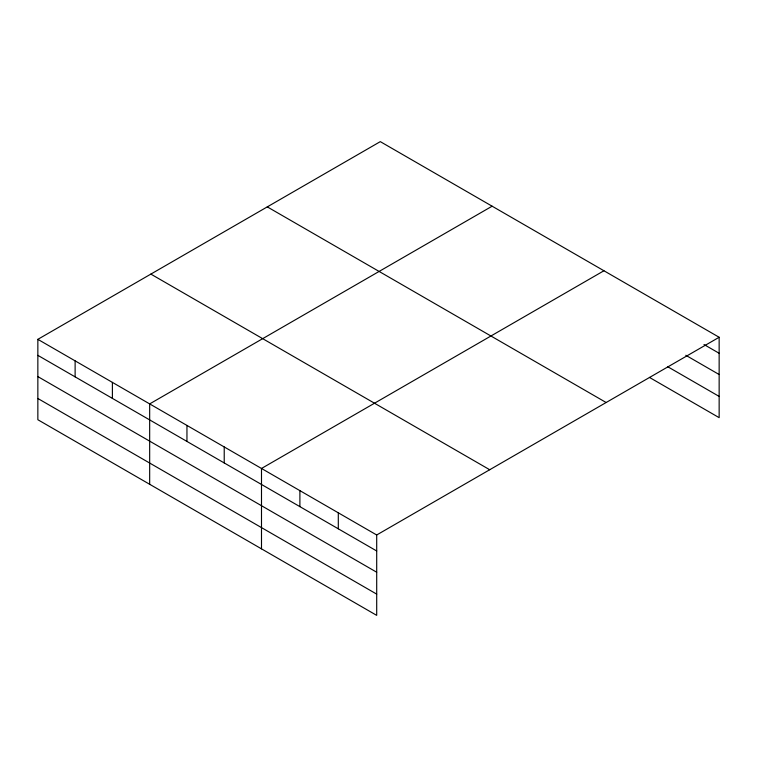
<?xml version="1.0" encoding="UTF-8"?>
<svg xmlns="http://www.w3.org/2000/svg" width="757" height="757" viewBox="0 0 757 757"><rect width="100%" height="100%" fill="white"/><g stroke="black" fill="none" stroke-linecap="round" stroke-linejoin="round"><path stroke-width="1.14" d="M719.15 337.272L380.298 141.635L37.85 339.344L37.85 419.728L376.702 615.365L376.702 534.981L719.15 337.272L719.15 417.656L649.421 377.393M492.116 206.197L149.668 403.907L149.668 484.291M603.935 270.76L261.496 468.469L261.496 548.844M703.991 344.52L719.15 353.273M685.795 355.27L719.15 374.526M667.608 366.653L719.15 396.413M267.287 206.879L606.139 402.516M150.861 274.1L489.713 469.737M37.85 339.344L376.702 534.981M37.85 355.345L376.702 550.982M37.85 376.589L376.702 572.226M37.85 398.485L376.702 594.122M338.303 512.811L338.303 528.812M299.895 490.64L299.895 506.641M224.223 446.942L224.223 462.943M186.951 425.425L186.951 441.426M112.396 382.389L112.396 398.39M75.123 360.862L75.123 376.863"/></g></svg>
